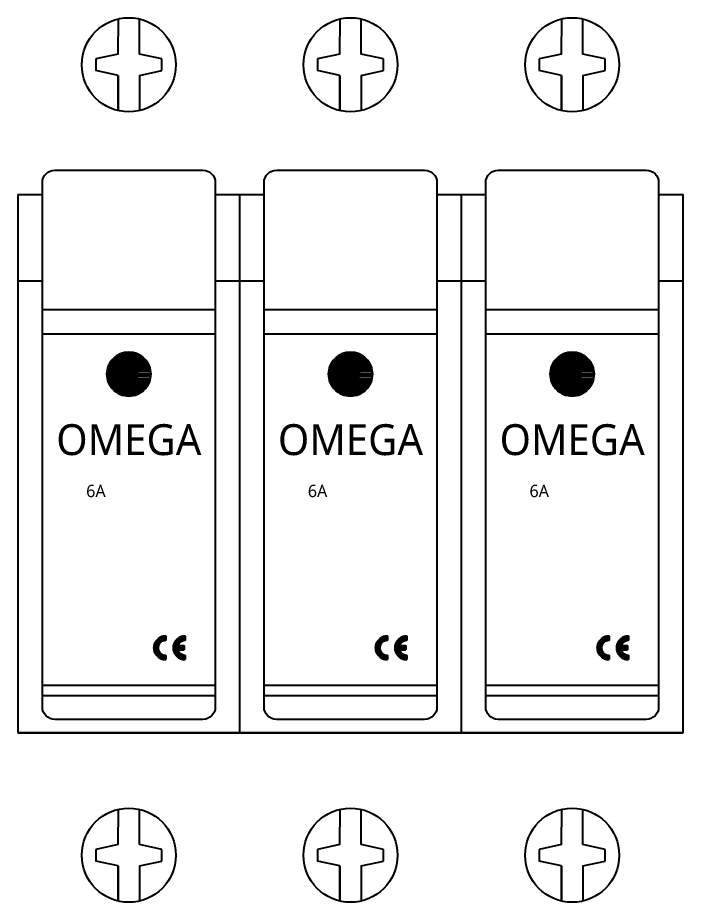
# Model space of a CAD drawing. Header units: millimetres. Extents: x 165 to 751, y 216 to 334.
# Drawn here: x 310.4 to 364.3, y 223.7 to 295.3 of the extents above; entities that cross this region are included whole.
import ezdxf
from ezdxf.enums import TextEntityAlignment as Align

# ---------------------------------------------------------------- set-up
doc = ezdxf.new("R2010")
doc.units = ezdxf.units.MM
doc.linetypes.add('NEW_LINE159', pattern=[0.7, 0.5, -0.2])
doc.styles.add('1_Segoe UI', font='segoeui.ttf')

# ---------------------------------------------------------------- blocks, each defined once
blk = doc.blocks.new('*U1893')
at = {"ltscale": 5}
for p, q in [((8.093, 32.857), (8.102, 35.715)), ((9.807, 32.857), (9.807, 35.713)), ((8.093, 32.857), (6.283, 32.476)), ((8.093, 32.857), (6.283, 32.476)), ((6.283, 32.476), (6.283, 31.524)), ((11.617, 32.476), (9.807, 32.857)), ((11.617, 31.524), (11.617, 32.476)), ((8.093, 31.143), (6.283, 31.524)), ((9.807, 31.143), (11.617, 31.524)), ((8.093, 31.143), (8.093, 28.287)), ((8.094, 28.287), (8.093, 31.143)), ((9.807, 31.143), (9.807, 28.287)), ((9.807, 31.143), (9.807, 31.143)), ((-0.05, 21.5), (-0.05, -22.1)), ((17.95, -22.1), (17.95, 21.5)), ((-0.05, 0), (0.05, 0)), ((17.85, 0), (17.95, 0)), ((-0.05, -22.1), (17.95, -22.1))]:
    blk.add_line(p, q, dxfattribs=at)
at = {"color": 72}
for p, q in [((-0.05, 21.5), (1.95, 21.5)), ((15.95, 21.5), (17.95, 21.5)), ((-0.05, 14.5), (1.95, 14.5)), ((15.95, 14.5), (17.95, 14.5))]:
    blk.add_line(p, q, dxfattribs=at)
for p, q in [((15.95, 12.167), (1.95, 12.167)), ((15.95, 10.176), (1.95, 10.176)), ((15.95, -18.248), (1.95, -18.248)), ((15.95, -19.09), (1.95, -19.09))]:
    blk.add_line(p, q)
at = {"color": 4}
blk.add_line((17.95, -22.1), (-0.05, -22.1), dxfattribs=at)
at = {"color": 9, "ltscale": 5}
for p, q in [((8.093, -31.143), (8.102, -28.285)), ((9.807, -31.143), (9.807, -28.287)), ((8.093, -31.143), (6.283, -31.524)), ((8.093, -31.143), (6.283, -31.524)), ((11.617, -31.524), (9.807, -31.143)), ((6.283, -31.524), (6.283, -32.476)), ((11.617, -32.476), (11.617, -31.524)), ((8.093, -32.857), (6.283, -32.476)), ((8.093, -32.857), (8.093, -35.713)), ((8.094, -35.713), (8.093, -32.857)), ((9.807, -32.857), (11.617, -32.476)), ((9.807, -32.857), (9.807, -35.713)), ((9.807, -32.857), (9.807, -32.857))]:
    blk.add_line(p, q, dxfattribs=at)
at = {"ltscale": 5}
blk.add_lwpolyline([(1.95, 22.47, -0.414214), (2.95, 23.47), (14.95, 23.47, -0.414214), (15.95, 22.47), (15.95, -20, -0.414214), (14.95, -21), (2.95, -21, -0.414214), (1.95, -20)], format="xyb", close=True, dxfattribs=at)
at = {"color": 240, "linetype": 'NEW_LINE159'}
blk.add_lwpolyline([(10.722, 6.953), (10.722, 6.953), (10.713, 7.134), (10.686, 7.31), (10.642, 7.48), (10.583, 7.643), (10.508, 7.798), (10.419, 7.944), (10.317, 8.08), (10.203, 8.206), (10.077, 8.321), (9.941, 8.423), (9.795, 8.511), (9.64, 8.586), (9.477, 8.646), (9.307, 8.689), (9.131, 8.716), (8.95, 8.725), (8.95, 8.725), (8.769, 8.716), (8.593, 8.689), (8.423, 8.646), (8.26, 8.586), (8.105, 8.511), (7.959, 8.423), (7.823, 8.321), (7.697, 8.206), (7.583, 8.08), (7.481, 7.944), (7.392, 7.798), (7.317, 7.643), (7.258, 7.48), (7.214, 7.31), (7.187, 7.134), (7.178, 6.953), (7.178, 6.953), (7.187, 6.772), (7.214, 6.596), (7.258, 6.426), (7.317, 6.264), (7.392, 6.109), (7.481, 5.963), (7.583, 5.826), (7.697, 5.7), (7.823, 5.586), (7.959, 5.484), (8.105, 5.395), (8.26, 5.321), (8.423, 5.261), (8.593, 5.217), (8.769, 5.19), (8.95, 5.181), (8.95, 5.181), (9.131, 5.19), (9.307, 5.217), (9.477, 5.261), (9.64, 5.321), (9.795, 5.395), (9.941, 5.484), (10.077, 5.586), (10.203, 5.7), (10.317, 5.826), (10.419, 5.963), (10.508, 6.109), (10.583, 6.264), (10.642, 6.426), (10.686, 6.596), (10.713, 6.772), (10.722, 6.953)], dxfattribs=at)
at = {"color": 240}
for points in [[(9.628, 8.59), (8.272, 8.59), (8.436, 8.649)], [(8.436, 8.649), (8.272, 8.59)], [(9.465, 8.649), (8.436, 8.649), (8.605, 8.691)], [(8.605, 8.691), (8.436, 8.649)], [(8.436, 8.649), (9.628, 8.59)], [(8.436, 8.649), (9.628, 8.59)], [(9.628, 8.59), (9.465, 8.649), (8.436, 8.649)], [(9.296, 8.691), (8.605, 8.691), (8.777, 8.716)], [(8.777, 8.716), (8.605, 8.691)], [(8.605, 8.691), (9.465, 8.649)], [(8.605, 8.691), (9.465, 8.649)], [(9.465, 8.649), (9.296, 8.691), (8.605, 8.691)], [(9.124, 8.716), (8.777, 8.716), (8.95, 8.725)], [(8.95, 8.725), (8.777, 8.716)], [(8.777, 8.716), (9.296, 8.691)], [(8.777, 8.716), (9.296, 8.691)], [(9.296, 8.691), (9.124, 8.716), (8.777, 8.716)], [(8.95, 8.725), (9.124, 8.716)], [(9.124, 8.716), (8.95, 8.725)], [(9.124, 8.716), (9.296, 8.691)], [(9.296, 8.691), (9.465, 8.649)], [(9.465, 8.649), (9.628, 8.59)], [(10.513, 7.788), (7.388, 7.788), (7.477, 7.938)], [(7.477, 7.938), (7.388, 7.788)], [(10.423, 7.938), (7.477, 7.938), (7.581, 8.077)], [(7.581, 8.077), (7.477, 7.938)], [(7.477, 7.938), (10.513, 7.788)], [(7.477, 7.938), (10.513, 7.788)], [(10.513, 7.788), (10.423, 7.938), (7.477, 7.938)], [(10.32, 8.077), (7.581, 8.077), (7.697, 8.206)], [(7.697, 8.206), (7.581, 8.077)], [(7.581, 8.077), (10.423, 7.938)], [(7.581, 8.077), (10.423, 7.938)], [(10.423, 7.938), (10.32, 8.077), (7.581, 8.077)], [(10.203, 8.206), (7.697, 8.206), (7.826, 8.323)], [(7.826, 8.323), (7.697, 8.206)], [(7.697, 8.206), (10.32, 8.077)], [(7.697, 8.206), (10.32, 8.077)], [(10.32, 8.077), (10.203, 8.206), (7.697, 8.206)], [(10.074, 8.323), (7.826, 8.323), (7.966, 8.426)], [(7.966, 8.426), (7.826, 8.323)], [(7.826, 8.323), (10.203, 8.206)], [(7.826, 8.323), (10.203, 8.206)], [(10.203, 8.206), (10.074, 8.323), (7.826, 8.323)], [(9.935, 8.426), (7.966, 8.426), (8.115, 8.516)], [(8.115, 8.516), (7.966, 8.426)], [(7.966, 8.426), (10.074, 8.323)], [(7.966, 8.426), (10.074, 8.323)], [(10.074, 8.323), (9.935, 8.426), (7.966, 8.426)], [(9.785, 8.516), (8.115, 8.516), (8.272, 8.59)], [(8.272, 8.59), (8.115, 8.516)], [(8.115, 8.516), (9.935, 8.426)], [(8.115, 8.516), (9.935, 8.426)], [(9.935, 8.426), (9.785, 8.516), (8.115, 8.516)], [(8.272, 8.59), (9.785, 8.516)], [(8.272, 8.59), (9.785, 8.516)], [(9.785, 8.516), (9.628, 8.59), (8.272, 8.59)], [(9.628, 8.59), (9.785, 8.516)], [(9.785, 8.516), (9.935, 8.426)], [(9.935, 8.426), (10.074, 8.323)], [(10.074, 8.323), (10.203, 8.206)], [(10.203, 8.206), (10.32, 8.077)], [(10.32, 8.077), (10.423, 7.938)], [(10.423, 7.938), (10.513, 7.788)], [(10.714, 7.127), (7.187, 7.127), (7.212, 7.299)], [(7.212, 7.299), (7.187, 7.127)], [(10.688, 7.299), (7.212, 7.299), (7.255, 7.467)], [(7.255, 7.467), (7.212, 7.299)], [(7.212, 7.299), (10.714, 7.127)], [(7.212, 7.299), (10.714, 7.127)], [(10.714, 7.127), (10.688, 7.299), (7.212, 7.299)], [(10.646, 7.467), (7.255, 7.467), (7.313, 7.631)], [(7.313, 7.631), (7.255, 7.467)], [(7.255, 7.467), (10.688, 7.299)], [(7.255, 7.467), (10.688, 7.299)], [(10.688, 7.299), (10.646, 7.467), (7.255, 7.467)], [(10.587, 7.631), (7.313, 7.631), (7.388, 7.788)], [(7.388, 7.788), (7.313, 7.631)], [(7.313, 7.631), (10.646, 7.467)], [(7.313, 7.631), (10.646, 7.467)], [(10.646, 7.467), (10.587, 7.631), (7.313, 7.631)], [(7.388, 7.788), (10.587, 7.631)], [(7.388, 7.788), (10.587, 7.631)], [(10.587, 7.631), (10.513, 7.788), (7.388, 7.788)], [(10.513, 7.788), (10.587, 7.631)], [(10.587, 7.631), (10.646, 7.467)], [(10.646, 7.467), (10.688, 7.299)], [(10.688, 7.299), (10.714, 7.127)], [(10.722, 6.953), (7.178, 6.953), (7.187, 7.127)], [(7.187, 7.127), (7.178, 6.953)], [(7.178, 6.953), (10.714, 6.779)], [(10.714, 6.779), (7.187, 6.779), (7.178, 6.953)], [(7.178, 6.953), (10.714, 6.779)], [(10.714, 6.779), (10.722, 6.953), (7.178, 6.953)], [(7.178, 6.953), (7.187, 6.779)], [(7.187, 7.127), (10.722, 6.953)], [(7.187, 7.127), (10.722, 6.953)], [(10.722, 6.953), (10.714, 7.127), (7.187, 7.127)], [(7.187, 6.779), (10.688, 6.607)], [(10.688, 6.607), (7.212, 6.607), (7.187, 6.779)], [(7.187, 6.779), (10.688, 6.607)], [(10.688, 6.607), (10.714, 6.779), (7.187, 6.779)], [(7.187, 6.779), (7.212, 6.607)], [(7.212, 6.607), (10.646, 6.439)], [(10.646, 6.439), (7.255, 6.439), (7.212, 6.607)], [(7.212, 6.607), (10.646, 6.439)], [(10.646, 6.439), (10.688, 6.607), (7.212, 6.607)], [(7.212, 6.607), (7.255, 6.439)], [(10.688, 6.607), (10.646, 6.439)], [(10.714, 6.779), (10.688, 6.607)], [(10.714, 7.127), (10.722, 6.953)], [(10.722, 6.953), (10.714, 6.779)], [(7.255, 6.439), (10.587, 6.275)], [(10.587, 6.275), (7.313, 6.275), (7.255, 6.439)], [(7.255, 6.439), (10.587, 6.275)], [(10.587, 6.275), (10.646, 6.439), (7.255, 6.439)], [(7.255, 6.439), (7.313, 6.275)], [(7.313, 6.275), (10.513, 6.118)], [(10.513, 6.118), (7.388, 6.118), (7.313, 6.275)], [(7.313, 6.275), (10.513, 6.118)], [(10.513, 6.118), (10.587, 6.275), (7.313, 6.275)], [(7.313, 6.275), (7.388, 6.118)], [(7.388, 6.118), (10.423, 5.969)], [(10.423, 5.969), (7.477, 5.969), (7.388, 6.118)], [(7.388, 6.118), (10.423, 5.969)], [(10.423, 5.969), (10.513, 6.118), (7.388, 6.118)], [(7.388, 6.118), (7.477, 5.969)], [(7.477, 5.969), (10.32, 5.829)], [(10.32, 5.829), (7.581, 5.829), (7.477, 5.969)], [(7.477, 5.969), (10.32, 5.829)], [(10.32, 5.829), (10.423, 5.969), (7.477, 5.969)], [(7.477, 5.969), (7.581, 5.829)], [(7.581, 5.829), (10.203, 5.7)], [(10.203, 5.7), (7.697, 5.7), (7.581, 5.829)], [(7.581, 5.829), (10.203, 5.7)], [(10.203, 5.7), (10.32, 5.829), (7.581, 5.829)], [(7.581, 5.829), (7.697, 5.7)], [(10.32, 5.829), (10.203, 5.7)], [(10.423, 5.969), (10.32, 5.829)], [(10.513, 6.118), (10.423, 5.969)], [(10.587, 6.275), (10.513, 6.118)], [(10.646, 6.439), (10.587, 6.275)], [(7.697, 5.7), (10.074, 5.583)], [(10.074, 5.583), (7.826, 5.583), (7.697, 5.7)], [(7.697, 5.7), (10.074, 5.583)], [(10.074, 5.583), (10.203, 5.7), (7.697, 5.7)], [(7.697, 5.7), (7.826, 5.583)], [(7.826, 5.583), (9.935, 5.48)], [(9.935, 5.48), (7.966, 5.48), (7.826, 5.583)], [(7.826, 5.583), (9.935, 5.48)], [(9.935, 5.48), (10.074, 5.583), (7.826, 5.583)], [(7.826, 5.583), (7.966, 5.48)], [(7.966, 5.48), (9.785, 5.39)], [(9.785, 5.39), (8.115, 5.39), (7.966, 5.48)], [(7.966, 5.48), (9.785, 5.39)], [(9.785, 5.39), (9.935, 5.48), (7.966, 5.48)], [(7.966, 5.48), (8.115, 5.39)], [(8.115, 5.39), (9.628, 5.316)], [(9.628, 5.316), (8.272, 5.316), (8.115, 5.39)], [(8.115, 5.39), (9.628, 5.316)], [(9.628, 5.316), (9.785, 5.39), (8.115, 5.39)], [(8.115, 5.39), (8.272, 5.316)], [(8.272, 5.316), (9.465, 5.258)], [(9.465, 5.258), (8.436, 5.258), (8.272, 5.316)], [(8.272, 5.316), (9.465, 5.258)], [(9.465, 5.258), (9.628, 5.316), (8.272, 5.316)], [(8.272, 5.316), (8.436, 5.258)], [(8.436, 5.258), (9.296, 5.215)], [(9.296, 5.215), (8.605, 5.215), (8.436, 5.258)], [(8.436, 5.258), (9.296, 5.215)], [(9.296, 5.215), (9.465, 5.258), (8.436, 5.258)], [(8.436, 5.258), (8.605, 5.215)], [(8.605, 5.215), (9.124, 5.19)], [(9.124, 5.19), (8.777, 5.19), (8.605, 5.215)], [(8.605, 5.215), (9.124, 5.19)], [(9.124, 5.19), (9.296, 5.215), (8.605, 5.215)], [(8.605, 5.215), (8.777, 5.19)], [(8.777, 5.19), (8.95, 5.181)], [(8.95, 5.181), (9.124, 5.19), (8.777, 5.19)], [(8.95, 5.181), (8.777, 5.19)], [(9.124, 5.19), (8.95, 5.181)], [(9.296, 5.215), (9.124, 5.19)], [(9.465, 5.258), (9.296, 5.215)], [(9.628, 5.316), (9.465, 5.258)], [(9.785, 5.39), (9.628, 5.316)], [(9.935, 5.48), (9.785, 5.39)], [(10.074, 5.583), (9.935, 5.48)], [(10.203, 5.7), (10.074, 5.583)]]:
    blk.add_lwpolyline(points, dxfattribs=at)
for points in [[(11.941, -14.251), (11.941, -14.251), (11.878, -14.253), (11.815, -14.26), (11.752, -14.27), (11.692, -14.284), (11.632, -14.302), (11.574, -14.324), (11.517, -14.35), (11.463, -14.379), (11.41, -14.412), (11.36, -14.448), (11.312, -14.487), (11.266, -14.53), (11.223, -14.575), (11.183, -14.624), (11.146, -14.675), (11.113, -14.73), (11.113, -14.73), (11.083, -14.786), (11.057, -14.844), (11.034, -14.902), (11.017, -14.962), (11.002, -15.023), (10.993, -15.084), (10.987, -15.146), (10.985, -15.208), (10.987, -15.27), (10.993, -15.332), (11.002, -15.393), (11.017, -15.454), (11.034, -15.513), (11.057, -15.572), (11.083, -15.63), (11.113, -15.687), (11.113, -15.687), (11.146, -15.741), (11.183, -15.792), (11.223, -15.841), (11.266, -15.886), (11.312, -15.928), (11.36, -15.968), (11.41, -16.004), (11.463, -16.037), (11.517, -16.066), (11.574, -16.092), (11.632, -16.113), (11.692, -16.132), (11.752, -16.146), (11.815, -16.156), (11.878, -16.163), (11.941, -16.165)], [(13.515, -14.251), (13.515, -14.251), (13.451, -14.253), (13.388, -14.26), (13.326, -14.27), (13.265, -14.284), (13.205, -14.302), (13.147, -14.324), (13.091, -14.35), (13.036, -14.379), (12.984, -14.412), (12.933, -14.448), (12.885, -14.487), (12.84, -14.53), (12.797, -14.575), (12.757, -14.624), (12.72, -14.675), (12.686, -14.73), (12.686, -14.73), (12.656, -14.786), (12.63, -14.844), (12.608, -14.902), (12.59, -14.962), (12.576, -15.023), (12.566, -15.084), (12.56, -15.146), (12.558, -15.208), (12.56, -15.27), (12.566, -15.332), (12.576, -15.393), (12.59, -15.454), (12.608, -15.513), (12.63, -15.572), (12.656, -15.63), (12.686, -15.687), (12.686, -15.687), (12.72, -15.741), (12.757, -15.792), (12.797, -15.841), (12.84, -15.886), (12.885, -15.928), (12.933, -15.968), (12.984, -16.004), (13.036, -16.037), (13.091, -16.066), (13.147, -16.092), (13.205, -16.113), (13.265, -16.132), (13.326, -16.146), (13.388, -16.156), (13.451, -16.163), (13.515, -16.165)], [(11.941, -14.591), (11.941, -14.591), (11.9, -14.593), (11.86, -14.597), (11.82, -14.603), (11.781, -14.613), (11.742, -14.624), (11.705, -14.639), (11.668, -14.655), (11.633, -14.674), (11.599, -14.695), (11.567, -14.718), (11.536, -14.744), (11.506, -14.771), (11.479, -14.8), (11.453, -14.832), (11.429, -14.865), (11.407, -14.9), (11.407, -14.9), (11.388, -14.936), (11.371, -14.973), (11.357, -15.011), (11.345, -15.05), (11.336, -15.089), (11.33, -15.128), (11.326, -15.168), (11.325, -15.208), (11.326, -15.248), (11.33, -15.288), (11.336, -15.327), (11.345, -15.366), (11.357, -15.405), (11.371, -15.443), (11.388, -15.48), (11.407, -15.516), (11.407, -15.516), (11.429, -15.551), (11.453, -15.584), (11.479, -15.615), (11.506, -15.645), (11.536, -15.672), (11.567, -15.698), (11.599, -15.721), (11.633, -15.742), (11.668, -15.761), (11.705, -15.777), (11.742, -15.791), (11.781, -15.803), (11.82, -15.812), (11.86, -15.819), (11.9, -15.823), (11.941, -15.825)], [(13.515, -14.591), (13.515, -14.591), (13.464, -14.593), (13.414, -14.6), (13.364, -14.61), (13.317, -14.624), (13.271, -14.642), (13.226, -14.663), (13.184, -14.688), (13.144, -14.716), (13.106, -14.746), (13.07, -14.78), (13.038, -14.817), (13.008, -14.857), (12.981, -14.898), (12.958, -14.943), (12.938, -14.989), (12.922, -15.038)], [(12.922, -15.038), (13.43, -15.038)], [(13.43, -15.038), (13.43, -15.378)], [(12.922, -15.378), (13.43, -15.378)], [(12.922, -15.378), (12.922, -15.378), (12.938, -15.427), (12.958, -15.473), (12.981, -15.517), (13.008, -15.559), (13.038, -15.599), (13.07, -15.636), (13.106, -15.669), (13.144, -15.701), (13.184, -15.728), (13.226, -15.753), (13.271, -15.774), (13.317, -15.792), (13.364, -15.806), (13.414, -15.816), (13.464, -15.823), (13.515, -15.825)]]:
    blk.add_lwpolyline(points)
at = {"color": 251}
for points in [[(11.941, -14.324), (11.575, -14.324), (11.694, -14.284)], [(11.694, -14.284), (11.575, -14.324)], [(11.941, -14.284), (11.694, -14.284), (11.817, -14.259)], [(11.817, -14.259), (11.694, -14.284)], [(11.694, -14.284), (11.941, -14.324)], [(11.694, -14.284), (11.941, -14.324)], [(11.941, -14.324), (11.941, -14.284), (11.694, -14.284)], [(11.941, -14.259), (11.817, -14.259), (11.941, -14.251)], [(11.941, -14.251), (11.817, -14.259)], [(11.817, -14.259), (11.941, -14.284)], [(11.817, -14.259), (11.941, -14.284)], [(11.941, -14.284), (11.941, -14.259), (11.817, -14.259)], [(11.941, -14.251), (11.941, -14.259)], [(11.941, -14.259), (11.941, -14.251)], [(11.941, -14.259), (11.941, -14.284)], [(11.941, -14.284), (11.941, -14.324)], [(13.515, -14.324), (13.149, -14.324), (13.267, -14.284)], [(13.267, -14.284), (13.149, -14.324)], [(13.515, -14.284), (13.267, -14.284), (13.39, -14.259)], [(13.39, -14.259), (13.267, -14.284)], [(13.267, -14.284), (13.515, -14.324)], [(13.267, -14.284), (13.515, -14.324)], [(13.515, -14.324), (13.515, -14.284), (13.267, -14.284)], [(13.515, -14.259), (13.39, -14.259), (13.515, -14.251)], [(13.515, -14.251), (13.39, -14.259)], [(13.39, -14.259), (13.515, -14.284)], [(13.39, -14.259), (13.515, -14.284)], [(13.515, -14.284), (13.515, -14.259), (13.39, -14.259)], [(13.515, -14.251), (13.515, -14.259)], [(13.515, -14.259), (13.515, -14.251)], [(13.515, -14.259), (13.515, -14.284)], [(13.515, -14.284), (13.515, -14.324)], [(11.339, -15.083), (10.993, -15.083), (11.01, -14.997)], [(11.01, -14.997), (10.993, -15.083)], [(11.362, -14.997), (11.01, -14.997), (11.017, -14.96)], [(11.017, -14.96), (11.01, -14.997)], [(11.01, -14.997), (11.339, -15.083)], [(11.01, -14.997), (11.339, -15.083)], [(11.339, -15.083), (11.362, -14.997), (11.01, -14.997)], [(11.379, -14.96), (11.017, -14.96), (11.038, -14.9)], [(11.038, -14.9), (11.017, -14.96)], [(11.017, -14.96), (11.362, -14.997)], [(11.017, -14.96), (11.362, -14.997)], [(11.362, -14.997), (11.379, -14.96), (11.017, -14.96)], [(11.407, -14.9), (11.038, -14.9), (11.058, -14.842)], [(11.058, -14.842), (11.038, -14.9)], [(11.038, -14.9), (11.379, -14.96)], [(11.038, -14.9), (11.379, -14.96)], [(11.379, -14.96), (11.407, -14.9), (11.038, -14.9)], [(11.448, -14.842), (11.058, -14.842), (11.072, -14.812)], [(11.072, -14.812), (11.058, -14.842)], [(11.058, -14.842), (11.407, -14.9)], [(11.058, -14.842), (11.407, -14.9)], [(11.407, -14.9), (11.448, -14.842), (11.058, -14.842)], [(11.469, -14.812), (11.072, -14.812), (11.11, -14.736)], [(11.11, -14.736), (11.072, -14.812)], [(11.072, -14.812), (11.448, -14.842)], [(11.072, -14.812), (11.448, -14.842)], [(11.448, -14.842), (11.469, -14.812), (11.072, -14.812)], [(11.545, -14.736), (11.11, -14.736), (11.113, -14.73)], [(11.113, -14.73), (11.11, -14.736)], [(11.11, -14.736), (11.469, -14.812)], [(11.11, -14.736), (11.469, -14.812)], [(11.469, -14.812), (11.545, -14.736), (11.11, -14.736)], [(11.554, -14.73), (11.113, -14.73), (11.15, -14.674)], [(11.15, -14.674), (11.113, -14.73)], [(11.113, -14.73), (11.545, -14.736)], [(11.113, -14.73), (11.545, -14.736)], [(11.545, -14.736), (11.554, -14.73), (11.113, -14.73)], [(11.633, -14.674), (11.15, -14.674), (11.18, -14.629)], [(11.18, -14.629), (11.15, -14.674)], [(11.15, -14.674), (11.554, -14.73)], [(11.15, -14.674), (11.554, -14.73)], [(11.554, -14.73), (11.633, -14.674), (11.15, -14.674)], [(11.731, -14.629), (11.18, -14.629), (11.182, -14.626)], [(11.182, -14.626), (11.18, -14.629)], [(11.18, -14.629), (11.633, -14.674)], [(11.18, -14.629), (11.633, -14.674)], [(11.633, -14.674), (11.731, -14.629), (11.18, -14.629)], [(11.742, -14.626), (11.182, -14.626), (11.204, -14.601)], [(11.204, -14.601), (11.182, -14.626)], [(11.182, -14.626), (11.731, -14.629)], [(11.182, -14.626), (11.731, -14.629)], [(11.731, -14.629), (11.742, -14.626), (11.182, -14.626)], [(11.834, -14.601), (11.204, -14.601), (11.212, -14.591)], [(11.212, -14.591), (11.204, -14.601)], [(11.204, -14.601), (11.742, -14.626)], [(11.204, -14.601), (11.742, -14.626)], [(11.742, -14.626), (11.834, -14.601), (11.204, -14.601)], [(11.941, -14.591), (11.212, -14.591), (11.265, -14.532)], [(11.265, -14.532), (11.212, -14.591)], [(11.212, -14.591), (11.834, -14.601)], [(11.212, -14.591), (11.834, -14.601)], [(11.834, -14.601), (11.941, -14.591), (11.212, -14.591)], [(11.941, -14.532), (11.265, -14.532), (11.359, -14.449)], [(11.359, -14.449), (11.265, -14.532)], [(11.265, -14.532), (11.941, -14.591)], [(11.265, -14.532), (11.941, -14.591)], [(11.941, -14.591), (11.941, -14.532), (11.265, -14.532)], [(11.362, -14.997), (11.339, -15.083)], [(11.941, -14.449), (11.359, -14.449), (11.463, -14.379)], [(11.463, -14.379), (11.359, -14.449)], [(11.359, -14.449), (11.941, -14.532)], [(11.359, -14.449), (11.941, -14.532)], [(11.941, -14.532), (11.941, -14.449), (11.359, -14.449)], [(11.379, -14.96), (11.362, -14.997)], [(11.407, -14.9), (11.379, -14.96)], [(11.448, -14.842), (11.407, -14.9)], [(11.469, -14.812), (11.448, -14.842)], [(11.941, -14.379), (11.463, -14.379), (11.575, -14.324)], [(11.575, -14.324), (11.463, -14.379)], [(11.463, -14.379), (11.941, -14.449)], [(11.463, -14.379), (11.941, -14.449)], [(11.941, -14.449), (11.941, -14.379), (11.463, -14.379)], [(11.545, -14.736), (11.469, -14.812)], [(11.554, -14.73), (11.545, -14.736)], [(11.633, -14.674), (11.554, -14.73)], [(11.575, -14.324), (11.941, -14.379)], [(11.575, -14.324), (11.941, -14.379)], [(11.941, -14.379), (11.941, -14.324), (11.575, -14.324)], [(11.731, -14.629), (11.633, -14.674)], [(11.742, -14.626), (11.731, -14.629)], [(11.834, -14.601), (11.742, -14.626)], [(11.941, -14.591), (11.834, -14.601)], [(11.941, -14.324), (11.941, -14.379)], [(11.941, -14.379), (11.941, -14.449)], [(11.941, -14.449), (11.941, -14.532)], [(11.941, -14.532), (11.941, -14.591)], [(13.43, -15.083), (12.566, -15.083), (12.575, -15.038)], [(12.575, -15.038), (12.566, -15.083)], [(12.922, -15.038), (12.575, -15.038), (12.591, -14.96)], [(12.591, -14.96), (12.575, -15.038)], [(12.575, -15.038), (13.43, -15.083)], [(12.575, -15.038), (13.43, -15.083)], [(13.43, -15.083), (13.43, -15.038), (12.575, -15.038)], [(12.952, -14.96), (12.591, -14.96), (12.6, -14.932)], [(12.6, -14.932), (12.591, -14.96)], [(12.591, -14.96), (12.922, -15.038)], [(12.591, -14.96), (12.922, -15.038)], [(12.922, -15.038), (12.952, -14.96), (12.591, -14.96)], [(12.963, -14.932), (12.6, -14.932), (12.631, -14.842)], [(12.631, -14.842), (12.6, -14.932)], [(12.6, -14.932), (12.952, -14.96)], [(12.6, -14.932), (12.952, -14.96)], [(12.952, -14.96), (12.963, -14.932), (12.6, -14.932)], [(13.02, -14.842), (12.631, -14.842), (12.634, -14.836)], [(12.634, -14.836), (12.631, -14.842)], [(12.631, -14.842), (12.963, -14.932)], [(12.631, -14.842), (12.963, -14.932)], [(12.963, -14.932), (13.02, -14.842), (12.631, -14.842)], [(13.023, -14.836), (12.634, -14.836), (12.675, -14.752)], [(12.675, -14.752), (12.634, -14.836)], [(12.634, -14.836), (13.02, -14.842)], [(12.634, -14.836), (13.02, -14.842)], [(13.02, -14.842), (13.023, -14.836), (12.634, -14.836)], [(13.1, -14.752), (12.675, -14.752), (12.686, -14.73)], [(12.686, -14.73), (12.675, -14.752)], [(12.675, -14.752), (13.023, -14.836)], [(12.675, -14.752), (13.023, -14.836)], [(13.023, -14.836), (13.1, -14.752), (12.675, -14.752)], [(13.13, -14.73), (12.686, -14.73), (12.717, -14.684)], [(12.717, -14.684), (12.686, -14.73)], [(12.686, -14.73), (13.1, -14.752)], [(12.686, -14.73), (13.1, -14.752)], [(13.1, -14.752), (13.13, -14.73), (12.686, -14.73)], [(13.191, -14.684), (12.717, -14.684), (12.751, -14.633)], [(12.751, -14.633), (12.717, -14.684)], [(12.717, -14.684), (13.13, -14.73)], [(12.717, -14.684), (13.13, -14.73)], [(13.13, -14.73), (13.191, -14.684), (12.717, -14.684)], [(13.293, -14.633), (12.751, -14.633), (12.756, -14.626)], [(12.756, -14.626), (12.751, -14.633)], [(12.751, -14.633), (13.191, -14.684)], [(12.751, -14.633), (13.191, -14.684)], [(13.191, -14.684), (13.293, -14.633), (12.751, -14.633)], [(13.318, -14.626), (12.756, -14.626), (12.777, -14.602)], [(12.777, -14.602), (12.756, -14.626)], [(12.756, -14.626), (13.293, -14.633)], [(12.756, -14.626), (13.293, -14.633)], [(13.293, -14.633), (13.318, -14.626), (12.756, -14.626)], [(13.402, -14.602), (12.777, -14.602), (12.786, -14.591)], [(12.786, -14.591), (12.777, -14.602)], [(12.777, -14.602), (13.318, -14.626)], [(12.777, -14.602), (13.318, -14.626)], [(13.318, -14.626), (13.402, -14.602), (12.777, -14.602)], [(13.515, -14.591), (12.786, -14.591), (12.838, -14.532)], [(12.838, -14.532), (12.786, -14.591)], [(12.786, -14.591), (13.402, -14.602)], [(12.786, -14.591), (13.402, -14.602)], [(13.402, -14.602), (13.515, -14.591), (12.786, -14.591)], [(13.515, -14.532), (12.838, -14.532), (12.932, -14.449)], [(12.932, -14.449), (12.838, -14.532)], [(12.838, -14.532), (13.515, -14.591)], [(12.838, -14.532), (13.515, -14.591)], [(13.515, -14.591), (13.515, -14.532), (12.838, -14.532)], [(12.952, -14.96), (12.922, -15.038)], [(12.922, -15.038), (13.43, -15.038)], [(12.922, -15.038), (12.922, -15.038)], [(12.922, -15.038), (13.43, -15.038)], [(13.515, -14.449), (12.932, -14.449), (13.036, -14.379)], [(13.036, -14.379), (12.932, -14.449)], [(12.932, -14.449), (13.515, -14.532)], [(12.932, -14.449), (13.515, -14.532)], [(13.515, -14.532), (13.515, -14.449), (12.932, -14.449)], [(12.963, -14.932), (12.952, -14.96)], [(13.02, -14.842), (12.963, -14.932)], [(13.023, -14.836), (13.02, -14.842)], [(13.1, -14.752), (13.023, -14.836)], [(13.515, -14.379), (13.036, -14.379), (13.149, -14.324)], [(13.149, -14.324), (13.036, -14.379)], [(13.036, -14.379), (13.515, -14.449)], [(13.036, -14.379), (13.515, -14.449)], [(13.515, -14.449), (13.515, -14.379), (13.036, -14.379)], [(13.13, -14.73), (13.1, -14.752)], [(13.191, -14.684), (13.13, -14.73)], [(13.149, -14.324), (13.515, -14.379)], [(13.149, -14.324), (13.515, -14.379)], [(13.515, -14.379), (13.515, -14.324), (13.149, -14.324)], [(13.293, -14.633), (13.191, -14.684)], [(13.318, -14.626), (13.293, -14.633)], [(13.402, -14.602), (13.318, -14.626)], [(13.515, -14.591), (13.402, -14.602)], [(13.43, -15.038), (13.43, -15.083)], [(13.515, -14.324), (13.515, -14.379)], [(13.515, -14.379), (13.515, -14.449)], [(13.515, -14.449), (13.515, -14.532)], [(13.515, -14.532), (13.515, -14.591)], [(11.325, -15.208), (10.985, -15.208), (10.992, -15.101)], [(10.992, -15.101), (10.985, -15.208)], [(10.985, -15.208), (11.334, -15.315)], [(11.334, -15.315), (10.992, -15.315), (10.985, -15.208)], [(10.985, -15.208), (11.334, -15.315)], [(11.334, -15.315), (11.325, -15.208), (10.985, -15.208)], [(10.985, -15.208), (10.992, -15.315)], [(11.334, -15.101), (10.992, -15.101), (10.993, -15.083)], [(10.993, -15.083), (10.992, -15.101)], [(10.992, -15.101), (11.325, -15.208)], [(10.992, -15.101), (11.325, -15.208)], [(11.325, -15.208), (11.334, -15.101), (10.992, -15.101)], [(10.992, -15.315), (11.339, -15.333)], [(11.339, -15.333), (10.993, -15.333), (10.992, -15.315)], [(10.992, -15.315), (11.339, -15.333)], [(11.339, -15.333), (11.334, -15.315), (10.992, -15.315)], [(10.992, -15.315), (10.993, -15.333)], [(10.993, -15.083), (11.334, -15.101)], [(10.993, -15.083), (11.334, -15.101)], [(11.334, -15.101), (11.339, -15.083), (10.993, -15.083)], [(10.993, -15.333), (11.362, -15.419)], [(11.362, -15.419), (11.01, -15.419), (10.993, -15.333)], [(10.993, -15.333), (11.362, -15.419)], [(11.362, -15.419), (11.339, -15.333), (10.993, -15.333)], [(10.993, -15.333), (11.01, -15.419)], [(11.01, -15.419), (11.379, -15.456)], [(11.379, -15.456), (11.017, -15.456), (11.01, -15.419)], [(11.01, -15.419), (11.379, -15.456)], [(11.379, -15.456), (11.362, -15.419), (11.01, -15.419)], [(11.01, -15.419), (11.017, -15.456)], [(11.017, -15.456), (11.407, -15.516)], [(11.407, -15.516), (11.038, -15.516), (11.017, -15.456)], [(11.017, -15.456), (11.407, -15.516)], [(11.407, -15.516), (11.379, -15.456), (11.017, -15.456)], [(11.017, -15.456), (11.038, -15.516)], [(11.038, -15.516), (11.448, -15.574)], [(11.448, -15.574), (11.058, -15.574), (11.038, -15.516)], [(11.038, -15.516), (11.448, -15.574)], [(11.448, -15.574), (11.407, -15.516), (11.038, -15.516)], [(11.038, -15.516), (11.058, -15.574)], [(11.058, -15.574), (11.469, -15.604)], [(11.469, -15.604), (11.072, -15.604), (11.058, -15.574)], [(11.058, -15.574), (11.469, -15.604)], [(11.469, -15.604), (11.448, -15.574), (11.058, -15.574)], [(11.058, -15.574), (11.072, -15.604)], [(11.072, -15.604), (11.545, -15.68)], [(11.545, -15.68), (11.11, -15.68), (11.072, -15.604)], [(11.072, -15.604), (11.545, -15.68)], [(11.545, -15.68), (11.469, -15.604), (11.072, -15.604)], [(11.072, -15.604), (11.11, -15.68)], [(11.11, -15.68), (11.554, -15.687)], [(11.554, -15.687), (11.113, -15.687), (11.11, -15.68)], [(11.11, -15.68), (11.554, -15.687)], [(11.554, -15.687), (11.545, -15.68), (11.11, -15.68)], [(11.11, -15.68), (11.113, -15.687)], [(11.113, -15.687), (11.633, -15.742)], [(11.633, -15.742), (11.15, -15.742), (11.113, -15.687)], [(11.113, -15.687), (11.633, -15.742)], [(11.633, -15.742), (11.554, -15.687), (11.113, -15.687)], [(11.113, -15.687), (11.15, -15.742)], [(11.15, -15.742), (11.731, -15.788)], [(11.731, -15.788), (11.18, -15.788), (11.15, -15.742)], [(11.15, -15.742), (11.731, -15.788)], [(11.731, -15.788), (11.633, -15.742), (11.15, -15.742)], [(11.15, -15.742), (11.18, -15.788)], [(11.334, -15.101), (11.325, -15.208)], [(11.325, -15.208), (11.334, -15.315)], [(11.339, -15.083), (11.334, -15.101)], [(11.334, -15.315), (11.339, -15.333)], [(11.339, -15.333), (11.362, -15.419)], [(11.362, -15.419), (11.379, -15.456)], [(11.379, -15.456), (11.407, -15.516)], [(11.407, -15.516), (11.448, -15.574)], [(11.448, -15.574), (11.469, -15.604)], [(11.469, -15.604), (11.545, -15.68)], [(11.545, -15.68), (11.554, -15.687)], [(11.554, -15.687), (11.633, -15.742)], [(11.633, -15.742), (11.731, -15.788)], [(13.43, -15.208), (12.558, -15.208), (12.566, -15.083)], [(12.566, -15.083), (12.558, -15.208)], [(12.558, -15.208), (13.43, -15.333)], [(13.43, -15.333), (12.566, -15.333), (12.558, -15.208)], [(12.558, -15.208), (13.43, -15.333)], [(13.43, -15.333), (13.43, -15.208), (12.558, -15.208)], [(12.558, -15.208), (12.566, -15.333)], [(12.566, -15.083), (13.43, -15.208)], [(12.566, -15.083), (13.43, -15.208)], [(13.43, -15.208), (13.43, -15.083), (12.566, -15.083)], [(12.566, -15.333), (13.43, -15.378)], [(13.43, -15.378), (12.575, -15.378), (12.566, -15.333)], [(12.566, -15.333), (13.43, -15.378)], [(13.43, -15.378), (13.43, -15.333), (12.566, -15.333)], [(12.566, -15.333), (12.575, -15.378)], [(12.575, -15.378), (12.952, -15.456)], [(12.952, -15.456), (12.591, -15.456), (12.575, -15.378)], [(12.575, -15.378), (12.952, -15.456)], [(12.952, -15.456), (12.922, -15.378), (12.575, -15.378)], [(12.575, -15.378), (12.591, -15.456)], [(12.591, -15.456), (12.963, -15.484)], [(12.963, -15.484), (12.6, -15.484), (12.591, -15.456)], [(12.591, -15.456), (12.963, -15.484)], [(12.963, -15.484), (12.952, -15.456), (12.591, -15.456)], [(12.591, -15.456), (12.6, -15.484)], [(12.6, -15.484), (13.02, -15.574)], [(13.02, -15.574), (12.631, -15.574), (12.6, -15.484)], [(12.6, -15.484), (13.02, -15.574)], [(13.02, -15.574), (12.963, -15.484), (12.6, -15.484)], [(12.6, -15.484), (12.631, -15.574)], [(12.631, -15.574), (13.023, -15.58)], [(13.023, -15.58), (12.634, -15.58), (12.631, -15.574)], [(12.631, -15.574), (13.023, -15.58)], [(13.023, -15.58), (13.02, -15.574), (12.631, -15.574)], [(12.631, -15.574), (12.634, -15.58)], [(12.634, -15.58), (13.1, -15.664)], [(13.1, -15.664), (12.675, -15.664), (12.634, -15.58)], [(12.634, -15.58), (13.1, -15.664)], [(13.1, -15.664), (13.023, -15.58), (12.634, -15.58)], [(12.634, -15.58), (12.675, -15.664)], [(12.675, -15.664), (13.13, -15.687)], [(13.13, -15.687), (12.686, -15.687), (12.675, -15.664)], [(12.675, -15.664), (13.13, -15.687)], [(13.13, -15.687), (13.1, -15.664), (12.675, -15.664)], [(12.675, -15.664), (12.686, -15.687)], [(12.686, -15.687), (13.191, -15.733)], [(13.191, -15.733), (12.717, -15.733), (12.686, -15.687)], [(12.686, -15.687), (13.191, -15.733)], [(13.191, -15.733), (13.13, -15.687), (12.686, -15.687)], [(12.686, -15.687), (12.717, -15.733)], [(12.717, -15.733), (13.293, -15.783)], [(13.293, -15.783), (12.751, -15.783), (12.717, -15.733)], [(12.717, -15.733), (13.293, -15.783)], [(13.293, -15.783), (13.191, -15.733), (12.717, -15.733)], [(12.717, -15.733), (12.751, -15.783)], [(12.922, -15.378), (13.43, -15.378)], [(12.922, -15.378), (12.922, -15.378)], [(12.922, -15.378), (13.43, -15.378)], [(12.922, -15.378), (12.952, -15.456)], [(12.952, -15.456), (12.963, -15.484)], [(12.963, -15.484), (13.02, -15.574)], [(13.02, -15.574), (13.023, -15.58)], [(13.023, -15.58), (13.1, -15.664)], [(13.1, -15.664), (13.13, -15.687)], [(13.13, -15.687), (13.191, -15.733)], [(13.191, -15.733), (13.293, -15.783)], [(13.43, -15.083), (13.43, -15.208)], [(13.43, -15.208), (13.43, -15.333)], [(13.43, -15.333), (13.43, -15.378)], [(11.18, -15.788), (11.742, -15.791)], [(11.742, -15.791), (11.182, -15.791), (11.18, -15.788)], [(11.18, -15.788), (11.742, -15.791)], [(11.742, -15.791), (11.731, -15.788), (11.18, -15.788)], [(11.18, -15.788), (11.182, -15.791)], [(11.182, -15.791), (11.834, -15.815)], [(11.834, -15.815), (11.204, -15.815), (11.182, -15.791)], [(11.182, -15.791), (11.834, -15.815)], [(11.834, -15.815), (11.742, -15.791), (11.182, -15.791)], [(11.182, -15.791), (11.204, -15.815)], [(11.204, -15.815), (11.941, -15.825)], [(11.941, -15.825), (11.212, -15.825), (11.204, -15.815)], [(11.204, -15.815), (11.941, -15.825)], [(11.941, -15.825), (11.834, -15.815), (11.204, -15.815)], [(11.204, -15.815), (11.212, -15.825)], [(11.212, -15.825), (11.941, -15.885)], [(11.941, -15.885), (11.265, -15.885), (11.212, -15.825)], [(11.212, -15.825), (11.941, -15.885)], [(11.941, -15.885), (11.941, -15.825), (11.212, -15.825)], [(11.212, -15.825), (11.265, -15.885)], [(11.265, -15.885), (11.941, -15.967)], [(11.941, -15.967), (11.359, -15.967), (11.265, -15.885)], [(11.265, -15.885), (11.941, -15.967)], [(11.941, -15.967), (11.941, -15.885), (11.265, -15.885)], [(11.265, -15.885), (11.359, -15.967)], [(11.359, -15.967), (11.941, -16.037)], [(11.941, -16.037), (11.463, -16.037), (11.359, -15.967)], [(11.359, -15.967), (11.941, -16.037)], [(11.941, -16.037), (11.941, -15.967), (11.359, -15.967)], [(11.359, -15.967), (11.463, -16.037)], [(11.463, -16.037), (11.941, -16.092)], [(11.941, -16.092), (11.575, -16.092), (11.463, -16.037)], [(11.463, -16.037), (11.941, -16.092)], [(11.941, -16.092), (11.941, -16.037), (11.463, -16.037)], [(11.463, -16.037), (11.575, -16.092)], [(11.575, -16.092), (11.941, -16.132)], [(11.941, -16.132), (11.694, -16.132), (11.575, -16.092)], [(11.575, -16.092), (11.941, -16.132)], [(11.941, -16.132), (11.941, -16.092), (11.575, -16.092)], [(11.575, -16.092), (11.694, -16.132)], [(11.694, -16.132), (11.941, -16.157)], [(11.941, -16.157), (11.817, -16.157), (11.694, -16.132)], [(11.694, -16.132), (11.941, -16.157)], [(11.941, -16.157), (11.941, -16.132), (11.694, -16.132)], [(11.694, -16.132), (11.817, -16.157)], [(11.731, -15.788), (11.742, -15.791)], [(11.742, -15.791), (11.834, -15.815)], [(11.817, -16.157), (11.941, -16.165)], [(11.941, -16.165), (11.941, -16.157), (11.817, -16.157)], [(11.941, -16.165), (11.817, -16.157)], [(11.834, -15.815), (11.941, -15.825)], [(11.941, -15.825), (11.941, -15.885)], [(11.941, -15.885), (11.941, -15.967)], [(11.941, -15.967), (11.941, -16.037)], [(11.941, -16.037), (11.941, -16.092)], [(11.941, -16.092), (11.941, -16.132)], [(11.941, -16.132), (11.941, -16.157)], [(11.941, -16.157), (11.941, -16.165)], [(12.751, -15.783), (13.318, -15.791)], [(13.318, -15.791), (12.756, -15.791), (12.751, -15.783)], [(12.751, -15.783), (13.318, -15.791)], [(13.318, -15.791), (13.293, -15.783), (12.751, -15.783)], [(12.751, -15.783), (12.756, -15.791)], [(12.756, -15.791), (13.402, -15.814)], [(13.402, -15.814), (12.777, -15.814), (12.756, -15.791)], [(12.756, -15.791), (13.402, -15.814)], [(13.402, -15.814), (13.318, -15.791), (12.756, -15.791)], [(12.756, -15.791), (12.777, -15.814)], [(12.777, -15.814), (13.515, -15.825)], [(13.515, -15.825), (12.786, -15.825), (12.777, -15.814)], [(12.777, -15.814), (13.515, -15.825)], [(13.515, -15.825), (13.402, -15.814), (12.777, -15.814)], [(12.777, -15.814), (12.786, -15.825)], [(12.786, -15.825), (13.515, -15.885)], [(13.515, -15.885), (12.838, -15.885), (12.786, -15.825)], [(12.786, -15.825), (13.515, -15.885)], [(13.515, -15.885), (13.515, -15.825), (12.786, -15.825)], [(12.786, -15.825), (12.838, -15.885)], [(12.838, -15.885), (13.515, -15.967)], [(13.515, -15.967), (12.932, -15.967), (12.838, -15.885)], [(12.838, -15.885), (13.515, -15.967)], [(13.515, -15.967), (13.515, -15.885), (12.838, -15.885)], [(12.838, -15.885), (12.932, -15.967)], [(12.932, -15.967), (13.515, -16.037)], [(13.515, -16.037), (13.036, -16.037), (12.932, -15.967)], [(12.932, -15.967), (13.515, -16.037)], [(13.515, -16.037), (13.515, -15.967), (12.932, -15.967)], [(12.932, -15.967), (13.036, -16.037)], [(13.036, -16.037), (13.515, -16.092)], [(13.515, -16.092), (13.149, -16.092), (13.036, -16.037)], [(13.036, -16.037), (13.515, -16.092)], [(13.515, -16.092), (13.515, -16.037), (13.036, -16.037)], [(13.036, -16.037), (13.149, -16.092)], [(13.149, -16.092), (13.515, -16.132)], [(13.515, -16.132), (13.267, -16.132), (13.149, -16.092)], [(13.149, -16.092), (13.515, -16.132)], [(13.515, -16.132), (13.515, -16.092), (13.149, -16.092)], [(13.149, -16.092), (13.267, -16.132)], [(13.267, -16.132), (13.515, -16.157)], [(13.515, -16.157), (13.39, -16.157), (13.267, -16.132)], [(13.267, -16.132), (13.515, -16.157)], [(13.515, -16.157), (13.515, -16.132), (13.267, -16.132)], [(13.267, -16.132), (13.39, -16.157)], [(13.293, -15.783), (13.318, -15.791)], [(13.318, -15.791), (13.402, -15.814)], [(13.39, -16.157), (13.515, -16.165)], [(13.515, -16.165), (13.515, -16.157), (13.39, -16.157)], [(13.515, -16.165), (13.39, -16.157)], [(13.402, -15.814), (13.515, -15.825)], [(13.515, -15.825), (13.515, -15.885)], [(13.515, -15.885), (13.515, -15.967)], [(13.515, -15.967), (13.515, -16.037)], [(13.515, -16.037), (13.515, -16.092)], [(13.515, -16.092), (13.515, -16.132)], [(13.515, -16.132), (13.515, -16.157)], [(13.515, -16.157), (13.515, -16.165)]]:
    blk.add_lwpolyline(points, dxfattribs=at)
blk.add_circle((8.95, 32), 3.81)
at = {"ltscale": 5}
blk.add_circle((8.95, 32), 3.81, dxfattribs=at)
at = {"color": 9}
blk.add_circle((8.95, -32), 3.81, dxfattribs=at)
at = {"color": 9, "ltscale": 5}
blk.add_circle((8.95, -32), 3.81, dxfattribs=at)
at = {"style": '1_Segoe UI'}
blk.add_attdef('FUSE', text='', height=2.5, dxfattribs=at).set_placement((8.95, 1.647), align=Align.MIDDLE_CENTER)
blk.add_attdef('CODE', text='', height=1, dxfattribs=at).set_placement((5.495, -2.505), align=Align.MIDDLE_LEFT)

msp = doc.modelspace()

# ---------------------------------------------------------------- block references
for p in [(310.484, 259.525), (328.434, 259.525), (346.384, 259.525)]:
    msp.add_blockref('*U1893', p).add_auto_attribs({'CODE': '6A', 'FUSE': 'OMEGA'})

doc.saveas('drawing.dxf')
